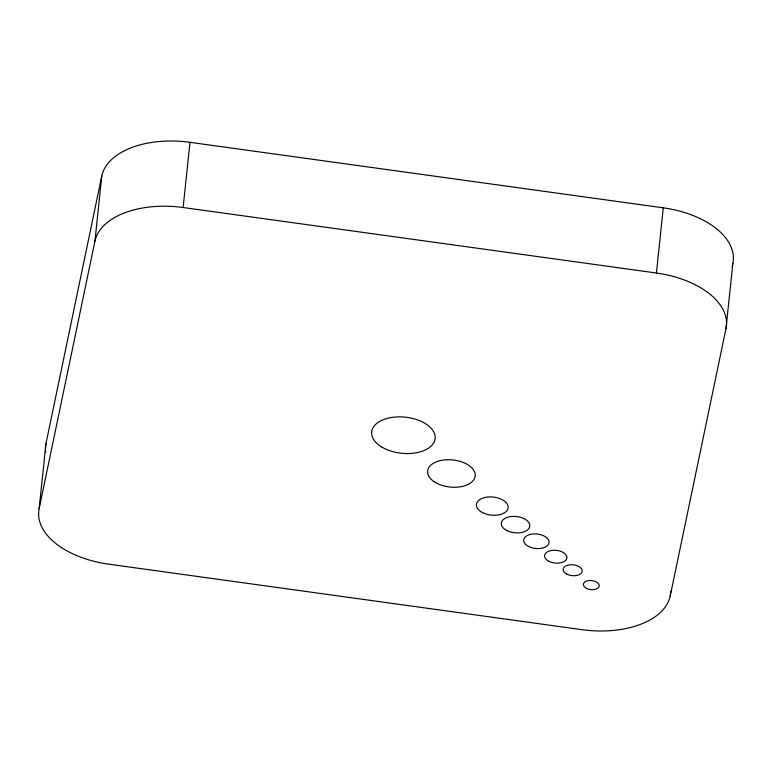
<?xml version="1.0" encoding="UTF-8"?>
<svg xmlns="http://www.w3.org/2000/svg" width="772" height="772" viewBox="0 0 772 772"><rect width="100%" height="100%" fill="white"/><g stroke="black" fill="none" stroke-linecap="round" stroke-linejoin="round"><path stroke-width="1.16" d="M39.14 508.671L45.992 443.485L101.788 175.987A79.728 45.384 6 0 1 189.98 142.318L663.273 207.832A79.728 45.384 6 0 1 732.86 263.329L726.008 328.515L670.212 596.013A79.728 45.384 6 0 1 582.02 629.682L108.727 564.168A79.728 45.384 6 0 1 39.14 508.671L94.937 241.173L101.788 175.987M94.937 241.173A79.728 45.384 6 0 1 183.128 207.514L189.98 142.318M726.008 328.515A79.728 45.384 6 0 0 656.422 273.018L663.273 207.832M670.212 596.013L670.704 591.275M732.126 266.871L732.86 263.329M183.128 207.514L656.422 273.018M45.693 452.392A79.728 45.384 6 0 1 45.992 443.485M586.575 588.409A7.971 4.535 6 0 0 599.217 586.189A7.971 4.535 6 0 0 588.187 580.689A7.971 4.535 6 0 0 586.575 588.409M566.986 574.204A9.563 5.443 6 0 0 582.146 571.531A9.563 5.443 6 0 0 568.916 564.94A9.563 5.443 6 0 0 566.986 574.204M549.046 561.379A11.223 6.388 6 0 0 566.841 558.243A11.223 6.388 6 0 0 551.314 550.504A11.223 6.388 6 0 0 549.046 561.379M528.772 546.566A12.757 7.266 6 0 0 548.988 543.005A12.757 7.266 6 0 0 531.348 534.205A12.757 7.266 6 0 0 528.772 546.566M506.982 530.605A14.35 8.174 6 0 0 529.727 526.61A14.35 8.174 6 0 0 509.887 516.709A14.35 8.174 6 0 0 506.982 530.605M482.78 512.724A15.942 9.081 6 0 0 508.053 508.275A15.942 9.081 6 0 0 485.993 497.274A15.942 9.081 6 0 0 482.78 512.724M434.134 481.689A23.913 13.616 6 0 0 474.259 478.987A23.913 13.616 6 0 0 445.83 459.813A23.913 13.616 6 0 0 434.134 481.689M382.14 447.249A31.893 18.152 6 0 0 434.482 441.208A31.893 18.152 6 0 0 393.604 417.189A31.893 18.152 6 0 0 382.14 447.249"/></g></svg>
